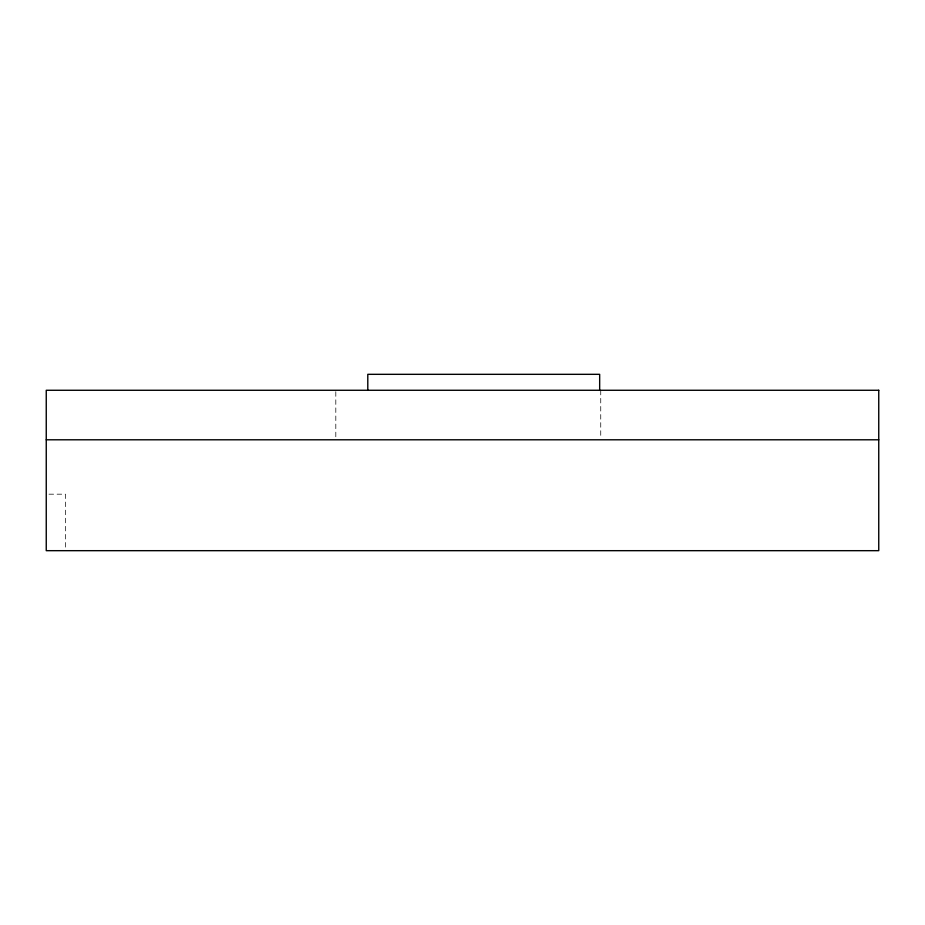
<?xml version="1.0" encoding="UTF-8"?>
<svg xmlns="http://www.w3.org/2000/svg" width="925" height="925" viewBox="0 0 925 925"><rect width="100%" height="100%" fill="white"/><g stroke="black" fill="none" stroke-linecap="round" stroke-linejoin="round"><path stroke-width="0.69" stroke-dasharray="4.62 3.47" d="M48.99 494.181L65.398 494.181L65.398 549.265M600.741 390.269L600.741 437.883M335.81 391.703L335.81 437.883"/><path stroke-width="1.39" d="M46.25 439.791L878.75 439.791M599.666 390.269L599.666 374.324L367.792 374.324L367.792 390.269M878.75 390.269L46.25 390.269L46.25 550.676L878.75 550.676L878.75 390.269"/></g></svg>
